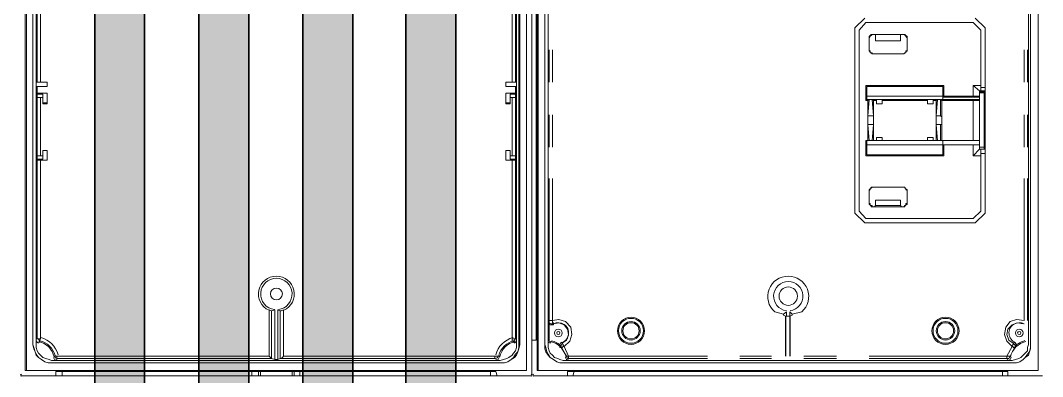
# Model space of a CAD drawing. Header units: millimetres. Extents: x -305 to 1353, y -289 to 1176.
# Drawn here: x 458.6 to 511.5, y 1087.4 to 1105.8 of the extents above; entities that cross this region are included whole.
import ezdxf

# ---------------------------------------------------------------- set-up
doc = ezdxf.new("R2010")
doc.units = ezdxf.units.MM
doc.header["$MEASUREMENT"] = 0
doc.layers.add('PDF_0', color=7, linetype='Continuous')

msp = doc.modelspace()

# ---------------------------------------------------------------- linework, layer by layer
at = {"layer": 'PDF_0', "lineweight": 18}
for points in [[(485.067, 1087.469), (485.067, 1140.369)], [(501.802, 1095.842), (501.802, 1105.445), (502.307, 1105.95), (501.802, 1105.445)], [(502.532, 1104.322), (502.532, 1104.883), (502.532, 1104.94), (502.532, 1104.322), (502.532, 1104.266), (502.588, 1104.266), (502.588, 1104.21), (502.588, 1104.153), (502.644, 1104.153), (502.701, 1104.153), (502.701, 1104.097), (502.757, 1104.097), (502.701, 1104.097), (502.644, 1104.153), (502.588, 1104.153), (502.588, 1104.21), (502.532, 1104.266)], [(504.273, 1105.108), (502.757, 1105.108), (502.813, 1105.108), (502.869, 1105.108), (504.161, 1105.108), (504.217, 1105.108)], [(504.498, 1104.322), (504.498, 1104.94), (504.498, 1104.883)], [(504.273, 1104.097), (504.329, 1104.097), (504.385, 1104.153), (504.441, 1104.153), (504.441, 1104.21), (504.441, 1104.266), (504.498, 1104.266), (504.498, 1104.322), (504.498, 1104.266), (504.441, 1104.21), (504.441, 1104.153), (504.385, 1104.153), (504.329, 1104.097)], [(459.74, 1101.509), (459.74, 1101.565), (459.74, 1102.014), (459.74, 1101.958), (459.74, 1101.902), (459.74, 1101.846)], [(459.74, 1101.846), (459.46, 1101.846), (459.516, 1101.846), (459.572, 1101.846), (459.628, 1101.846)], [(484.225, 1101.846), (483.944, 1101.846), (484.056, 1101.846), (484.113, 1101.846), (484.169, 1101.846)], [(505.845, 1101.514), (505.845, 1101.739), (505.845, 1101.682)], [(503.206, 1099.605), (502.925, 1099.605), (502.701, 1099.605), (502.532, 1099.605), (502.42, 1099.605), (502.42, 1099.548), (502.42, 1099.492), (502.42, 1099.436), (502.42, 1099.38), (506.351, 1099.38), (506.351, 1099.436), (506.351, 1099.492), (506.351, 1099.548), (506.351, 1099.605), (506.238, 1099.605), (506.07, 1099.605), (505.845, 1099.605), (505.565, 1099.605)], [(459.46, 1098.813), (459.74, 1098.813), (459.628, 1098.813), (459.572, 1098.813), (459.516, 1098.813)], [(459.74, 1098.813), (459.74, 1099.094), (459.74, 1098.645), (459.74, 1098.701), (459.74, 1098.757)], [(459.965, 1099.094), (459.965, 1098.588)], [(483.719, 1099.094), (483.944, 1099.094), (483.719, 1099.094), (483.719, 1098.588)], [(483.944, 1099.094), (483.944, 1098.645), (483.944, 1098.701), (483.944, 1098.757), (483.944, 1098.813)], [(483.944, 1098.813), (484.225, 1098.813), (484.169, 1098.813), (484.113, 1098.813), (484.056, 1098.813)], [(459.965, 1098.588), (459.628, 1098.588), (459.572, 1098.588), (459.516, 1098.588), (459.46, 1098.588)], [(484.056, 1098.588), (484.113, 1098.588), (484.169, 1098.588), (484.225, 1098.588), (483.719, 1098.588)], [(502.757, 1097.19), (502.701, 1097.19), (502.644, 1097.19), (502.644, 1097.134), (502.588, 1097.134), (502.588, 1097.078), (502.532, 1097.078), (502.532, 1097.021), (502.532, 1096.965), (502.532, 1097.021), (502.588, 1097.078), (502.588, 1097.134), (502.644, 1097.134), (502.701, 1097.19)], [(504.498, 1096.404), (504.498, 1096.348), (504.441, 1096.348), (504.441, 1096.291), (504.441, 1096.235), (504.385, 1096.235), (504.329, 1096.179), (504.273, 1096.179), (504.217, 1096.179), (504.161, 1096.235), (502.869, 1096.235), (502.813, 1096.179), (502.757, 1096.179), (502.701, 1096.179), (502.701, 1096.235), (502.644, 1096.235), (502.588, 1096.235), (502.588, 1096.291), (502.588, 1096.348), (502.532, 1096.348), (502.532, 1096.404), (502.532, 1096.348), (502.532, 1096.291), (502.588, 1096.291), (502.588, 1096.235), (502.644, 1096.235), (502.644, 1096.179), (502.701, 1096.179), (502.757, 1096.179), (504.273, 1096.179), (504.329, 1096.179), (504.385, 1096.179), (504.385, 1096.235), (504.441, 1096.235), (504.441, 1096.291), (504.498, 1096.291), (504.498, 1096.348), (504.498, 1096.404), (504.498, 1096.965), (504.498, 1097.021), (504.498, 1097.078), (504.441, 1097.078), (504.441, 1097.134), (504.385, 1097.134), (504.385, 1097.19), (504.329, 1097.19), (504.273, 1097.19), (502.757, 1097.19), (504.273, 1097.19), (504.329, 1097.19), (504.385, 1097.19), (504.385, 1097.134), (504.441, 1097.134), (504.441, 1097.078), (504.498, 1097.021), (504.498, 1096.965)], [(485.404, 1087.694), (485.348, 1087.694), (511.293, 1087.694)], [(472.656, 1087.413), (471.028, 1087.413), (471.028, 1087.638), (471.084, 1087.638), (471.196, 1087.638), (471.309, 1087.638), (471.421, 1087.638), (471.533, 1087.638), (471.702, 1087.638), (471.814, 1087.638), (471.983, 1087.638), (472.151, 1087.638), (472.263, 1087.638), (472.376, 1087.638), (472.488, 1087.638), (472.544, 1087.638), (472.6, 1087.638), (472.656, 1087.638)], [(472.039, 1087.638), (471.983, 1087.638), (471.926, 1087.638), (471.87, 1087.638), (471.814, 1087.638), (471.758, 1087.638), (471.702, 1087.638), (471.646, 1087.638), (471.702, 1087.638), (471.758, 1087.638), (471.814, 1087.638), (471.87, 1087.638), (471.926, 1087.638), (471.983, 1087.638)], [(485.123, 1087.413), (511.517, 1087.413)], [(485.123, 1087.413), (511.517, 1087.413)], [(486.92, 1087.413), (486.92, 1087.638), (487.257, 1087.638), (509.439, 1087.638), (509.72, 1087.638), (509.72, 1087.413), (509.72, 1087.638), (509.439, 1087.638), (487.257, 1087.638), (486.92, 1087.638)]]:
    msp.add_lwpolyline(points, close=True, dxfattribs=at)
for points in [[(485.067, 1140.369), (485.067, 1087.469)], [(459.403, 1135.877), (459.403, 1138.741), (459.46, 1138.685), (459.46, 1102.632), (459.403, 1102.632), (459.403, 1102.407), (459.46, 1102.407), (459.46, 1102.07), (459.46, 1102.014), (459.46, 1101.958), (459.46, 1101.902), (459.46, 1101.846), (459.46, 1098.813), (459.46, 1098.757), (459.46, 1098.701), (459.46, 1098.645), (459.46, 1098.588), (459.46, 1089.323), (459.628, 1089.323), (459.572, 1089.266), (459.572, 1089.21), (459.572, 1089.154)], [(484.056, 1102.632), (484.056, 1138.685), (459.628, 1138.685), (459.628, 1102.632)], [(484.056, 1098.588), (484.056, 1089.323), (484.225, 1089.323), (484.225, 1098.588), (484.225, 1098.645), (484.225, 1098.701), (484.225, 1098.757), (484.225, 1098.813), (484.225, 1101.846), (484.225, 1101.902), (484.225, 1101.958), (484.225, 1102.014), (484.225, 1102.07), (484.225, 1102.407), (484.281, 1102.407), (484.281, 1102.632), (484.225, 1102.632), (484.225, 1138.685), (484.281, 1138.741), (484.281, 1135.877)], [(458.842, 1138.292), (458.842, 1087.694)], [(458.898, 1138.46), (458.898, 1087.694)], [(484.786, 1138.46), (484.786, 1087.694), (484.786, 1138.292)], [(485.348, 1138.292), (485.348, 1087.694)], [(485.404, 1138.46), (485.404, 1087.694)], [(511.293, 1138.292), (511.293, 1087.694), (511.293, 1138.46)], [(484.393, 1135.989), (484.281, 1135.877), (484.281, 1089.042), (484.281, 1088.873), (484.225, 1088.705), (484.113, 1088.593), (484.056, 1088.48), (483.888, 1088.368), (483.776, 1088.312), (483.607, 1088.256), (483.439, 1088.199), (460.19, 1088.199), (460.077, 1088.256), (459.909, 1088.312), (459.74, 1088.368), (459.628, 1088.48), (459.516, 1088.593), (459.46, 1088.705), (459.403, 1088.873), (459.403, 1089.042), (459.403, 1135.877), (459.235, 1135.989), (459.235, 1089.042), (459.235, 1135.989)], [(484.393, 1089.042), (484.393, 1135.989), (484.449, 1135.989), (484.449, 1089.042), (484.393, 1089.042), (484.393, 1088.873), (484.337, 1088.649), (484.225, 1088.536), (484.113, 1088.368), (484, 1088.256), (483.832, 1088.143), (483.663, 1088.087), (483.439, 1088.087), (483.495, 1088.087), (483.663, 1088.087), (483.832, 1088.143), (484, 1088.256), (484.169, 1088.368), (484.281, 1088.48), (484.337, 1088.649), (484.393, 1088.817), (484.449, 1089.042)], [(485.741, 1135.989), (485.741, 1089.042), (485.797, 1088.873), (485.853, 1088.649), (485.91, 1088.536), (486.022, 1088.368), (486.19, 1088.256), (486.359, 1088.143), (486.527, 1088.087), (486.696, 1088.087), (509.945, 1088.087), (510.169, 1088.087), (510.338, 1088.143), (510.506, 1088.256), (510.619, 1088.368), (510.731, 1088.536), (510.843, 1088.649), (510.899, 1088.873), (510.899, 1089.042), (510.899, 1135.989)], [(485.741, 1135.989), (485.741, 1089.042), (485.741, 1088.817), (485.797, 1088.649), (485.91, 1088.48), (486.022, 1088.368), (486.19, 1088.256), (486.359, 1088.143), (486.527, 1088.087), (486.696, 1088.087), (509.945, 1088.087), (510.169, 1088.087), (510.338, 1088.143), (510.506, 1088.256), (510.619, 1088.368), (510.787, 1088.48), (510.843, 1088.649), (510.899, 1088.817), (510.899, 1089.042), (510.899, 1135.989)], [(510.787, 1135.877), (510.787, 1089.042), (510.731, 1088.873), (510.731, 1088.705), (510.619, 1088.593), (510.506, 1088.48), (510.394, 1088.368), (510.282, 1088.312), (510.113, 1088.256), (509.945, 1088.199), (486.696, 1088.199), (486.527, 1088.256), (486.415, 1088.312), (486.247, 1088.368), (486.134, 1088.48), (486.022, 1088.593), (485.966, 1088.705), (485.91, 1088.873), (485.91, 1089.042), (485.91, 1135.877)], [(485.067, 1106.619), (485.292, 1106.563), (485.292, 1089.266), (485.067, 1089.266), (485.292, 1089.266), (485.292, 1106.563), (485.292, 1106.9), (485.292, 1112.066), (485.067, 1112.066), (485.292, 1112.066), (485.292, 1106.9), (485.067, 1106.9)], [(502.027, 1105.333), (502.364, 1105.726), (502.027, 1105.333)], [(502.364, 1105.726), (507.923, 1105.726), (502.364, 1105.726)], [(507.923, 1105.726), (508.316, 1105.333), (507.923, 1105.726)], [(508.035, 1105.95), (508.541, 1105.445), (508.035, 1105.95)], [(502.027, 1095.954), (502.027, 1105.333), (502.027, 1095.954)], [(508.316, 1102.356), (508.316, 1105.333), (508.316, 1102.469), (508.316, 1102.412), (508.316, 1102.356), (508.316, 1102.3), (508.316, 1102.244), (508.316, 1102.188), (508.316, 1102.244), (508.316, 1102.3), (508.316, 1102.356), (508.541, 1102.356)], [(508.485, 1099.155), (508.541, 1099.155), (508.541, 1099.099), (508.541, 1099.043), (508.541, 1098.987), (508.541, 1098.931), (508.541, 1095.842), (508.541, 1105.445), (508.541, 1102.356), (508.541, 1102.3), (508.541, 1102.244), (508.541, 1102.188), (508.485, 1102.132)], [(502.532, 1104.94), (502.532, 1104.996), (502.588, 1105.052), (502.644, 1105.108), (502.701, 1105.108), (502.757, 1105.108), (502.701, 1105.108), (502.644, 1105.052), (502.588, 1105.052), (502.588, 1104.996), (502.532, 1104.94), (502.532, 1104.883)], [(504.161, 1105.108), (504.161, 1104.771), (502.869, 1104.771), (502.869, 1105.108)], [(504.498, 1104.883), (504.498, 1104.94), (504.441, 1104.996), (504.441, 1105.052), (504.385, 1105.052), (504.385, 1105.108), (504.329, 1105.108), (504.273, 1105.108), (504.329, 1105.108), (504.385, 1105.108), (504.441, 1105.052), (504.498, 1104.996), (504.498, 1104.94)], [(502.757, 1104.097), (504.273, 1104.097), (502.757, 1104.097)], [(459.403, 1102.632), (459.965, 1102.632), (459.628, 1102.632), (459.572, 1102.632), (459.516, 1102.632), (459.46, 1102.632)], [(459.965, 1102.632), (459.965, 1102.407), (459.965, 1102.632)], [(484.281, 1102.632), (483.719, 1102.632), (483.719, 1102.407), (484.281, 1102.407)], [(484.225, 1102.632), (484.169, 1102.632), (484.113, 1102.632), (484.056, 1102.632), (483.719, 1102.632), (483.719, 1102.407), (484.225, 1102.407)], [(459.403, 1102.407), (459.965, 1102.407), (459.46, 1102.407)], [(459.965, 1102.07), (459.46, 1102.07), (459.965, 1102.07)], [(459.46, 1102.014), (459.74, 1102.014)], [(459.74, 1101.565), (459.965, 1101.565), (459.965, 1102.07), (459.965, 1101.509), (459.965, 1101.565)], [(459.965, 1102.407), (459.965, 1102.407)], [(483.719, 1101.565), (483.719, 1101.509), (483.719, 1102.07), (484.225, 1102.07), (483.719, 1102.07), (483.719, 1101.565), (483.944, 1101.565), (483.944, 1102.014), (484.225, 1102.014)], [(483.719, 1102.07), (483.719, 1102.07)], [(483.944, 1102.014), (483.944, 1101.958), (483.944, 1101.902), (483.944, 1101.846), (483.944, 1101.509)], [(502.364, 1102.019), (502.364, 1102.469), (506.407, 1102.469), (506.407, 1102.019)], [(508.26, 1101.739), (506.351, 1101.739), (506.351, 1101.851), (506.407, 1101.907), (506.407, 1102.019), (506.351, 1102.019), (506.351, 1102.076), (506.351, 1102.412), (502.42, 1102.412), (502.42, 1102.076), (502.42, 1102.019), (502.364, 1102.019), (502.364, 1101.682), (502.42, 1101.739)], [(506.351, 1101.907), (506.351, 1102.412), (502.42, 1102.412), (502.42, 1101.907), (502.42, 1101.851), (502.42, 1101.795), (502.42, 1101.739), (502.532, 1101.739), (502.701, 1101.739), (502.925, 1101.739), (503.206, 1101.739), (505.565, 1101.739), (505.845, 1101.739), (506.07, 1101.739), (506.238, 1101.739), (506.351, 1101.739), (506.351, 1101.795), (506.351, 1101.851), (506.351, 1101.907), (502.42, 1101.907)], [(508.541, 1102.188), (508.316, 1102.188), (508.26, 1102.188), (507.923, 1102.469), (507.923, 1101.907)], [(507.923, 1102.469), (508.316, 1102.469)], [(508.26, 1102.132), (508.485, 1102.132), (508.485, 1102.076), (508.26, 1102.076), (508.26, 1102.132), (508.26, 1102.188), (508.26, 1101.907), (508.26, 1101.851), (508.26, 1101.739), (508.26, 1101.682), (508.26, 1099.605), (508.26, 1099.38), (508.26, 1099.155), (508.26, 1099.268), (508.26, 1102.076)], [(508.26, 1099.268), (508.485, 1099.268), (508.485, 1102.076)], [(459.628, 1101.846), (459.628, 1098.813)], [(459.74, 1101.509), (459.965, 1101.509)], [(483.944, 1101.565), (483.944, 1101.509), (483.719, 1101.509)], [(484.056, 1098.813), (484.056, 1101.846)], [(502.476, 1101.682), (502.476, 1099.605), (502.532, 1099.605), (502.476, 1100.447), (502.476, 1100.503), (502.476, 1100.559), (502.476, 1100.615), (502.476, 1100.672), (502.476, 1100.728), (502.476, 1100.784), (502.476, 1100.84), (502.476, 1100.896), (502.532, 1101.739), (502.476, 1101.682), (502.364, 1101.682)], [(502.476, 1100.896), (502.757, 1100.896), (502.701, 1101.739), (502.757, 1101.682), (502.925, 1101.682), (502.925, 1101.739), (502.925, 1101.514), (503.206, 1101.514), (503.206, 1101.739), (503.206, 1101.682), (505.565, 1101.682), (505.565, 1101.739), (505.565, 1101.514), (505.845, 1101.514)], [(502.757, 1099.605), (502.757, 1101.682)], [(502.925, 1101.514), (502.925, 1101.682)], [(503.206, 1101.682), (503.206, 1101.514)], [(505.565, 1101.514), (505.565, 1101.682)], [(506.014, 1100.447), (506.014, 1100.503), (506.014, 1100.559), (506.014, 1100.615), (506.014, 1100.672), (506.014, 1100.728), (506.014, 1100.784), (506.014, 1100.84), (506.014, 1100.896), (506.07, 1101.739), (506.014, 1101.682), (505.845, 1101.682)], [(508.26, 1101.682), (508.204, 1101.682), (508.148, 1101.682), (508.092, 1101.682), (508.035, 1101.682), (507.979, 1101.682), (507.923, 1101.682), (506.295, 1101.682), (506.238, 1101.739), (506.238, 1100.896), (506.014, 1100.896)], [(506.014, 1099.605), (506.014, 1101.682)], [(506.295, 1101.682), (506.295, 1099.605)], [(506.351, 1101.851), (508.26, 1101.851)], [(506.407, 1101.907), (507.923, 1101.907), (507.979, 1101.907), (508.035, 1101.907), (508.092, 1101.907), (508.148, 1101.907), (508.204, 1101.907), (508.26, 1101.907)], [(507.923, 1099.605), (507.923, 1101.682)], [(502.476, 1100.447), (502.757, 1100.447), (502.701, 1099.605), (502.757, 1099.605), (502.925, 1099.605), (502.925, 1099.773), (503.206, 1099.773), (503.206, 1099.605), (505.565, 1099.605), (505.565, 1099.773)], [(502.757, 1100.896), (502.757, 1100.84), (502.757, 1100.784), (502.757, 1100.728), (502.757, 1100.672), (502.757, 1100.615), (502.757, 1100.559), (502.757, 1100.503), (502.757, 1100.447)], [(505.845, 1099.605), (506.014, 1099.605), (506.07, 1099.605), (506.014, 1100.447), (506.238, 1100.447), (506.238, 1099.605), (506.295, 1099.605), (507.923, 1099.605), (507.979, 1099.605), (508.035, 1099.605), (508.092, 1099.605), (508.148, 1099.605), (508.204, 1099.605), (508.26, 1099.605), (506.351, 1099.605), (506.351, 1099.38), (506.351, 1098.875), (506.351, 1099.212), (506.351, 1099.268), (506.407, 1099.324), (506.407, 1099.38)], [(506.238, 1100.896), (506.295, 1100.84), (506.295, 1100.784), (506.295, 1100.728), (506.295, 1100.672), (506.295, 1100.615), (506.295, 1100.559), (506.295, 1100.503), (506.295, 1100.447), (506.238, 1100.447)], [(502.42, 1099.605), (502.364, 1099.605), (502.364, 1099.324), (502.42, 1099.268), (502.42, 1099.212), (502.42, 1098.875), (502.42, 1099.38)], [(502.364, 1099.605), (502.476, 1099.605)], [(506.407, 1099.324), (506.407, 1098.818), (502.364, 1098.818), (502.364, 1099.324)], [(502.925, 1099.605), (502.925, 1099.773)], [(503.206, 1099.773), (503.206, 1099.605)], [(503.206, 1099.605), (503.206, 1099.605)], [(505.565, 1099.605), (505.565, 1099.773), (505.845, 1099.773), (505.845, 1099.605), (505.845, 1099.773)], [(506.351, 1099.38), (508.26, 1099.38)], [(507.923, 1098.818), (507.923, 1099.38)], [(459.74, 1099.094), (459.965, 1099.094), (459.74, 1099.094)], [(506.351, 1098.875), (502.42, 1098.875), (506.351, 1098.875)], [(508.316, 1098.818), (507.923, 1098.818), (508.26, 1099.155)], [(508.485, 1099.268), (508.485, 1099.155), (508.26, 1099.155), (508.316, 1099.155), (508.541, 1099.155)], [(508.541, 1098.931), (508.316, 1098.931), (508.316, 1098.987), (508.316, 1099.043), (508.316, 1099.099), (508.316, 1099.155), (508.316, 1099.099), (508.316, 1099.043), (508.316, 1098.987), (508.316, 1098.931), (508.316, 1098.875), (508.316, 1098.818), (508.316, 1095.954), (508.316, 1098.931)], [(459.74, 1098.645), (459.46, 1098.645)], [(459.628, 1098.588), (459.628, 1089.323)], [(484.225, 1098.645), (483.944, 1098.645)], [(502.532, 1096.404), (502.532, 1096.965), (502.532, 1096.404)], [(502.869, 1096.235), (502.869, 1096.516), (504.161, 1096.516), (504.161, 1096.235)], [(502.307, 1095.337), (501.802, 1095.842), (502.307, 1095.337)], [(502.364, 1095.561), (502.027, 1095.954), (502.364, 1095.561)], [(508.316, 1095.954), (507.923, 1095.561), (508.316, 1095.954)], [(508.541, 1095.842), (508.035, 1095.337), (508.541, 1095.842)], [(502.307, 1095.337), (508.035, 1095.337), (502.307, 1095.337)], [(502.364, 1095.561), (507.923, 1095.561), (502.364, 1095.561)], [(471.589, 1090.783), (471.477, 1090.839), (471.477, 1088.424), (471.533, 1088.368), (471.589, 1088.312), (471.589, 1090.783), (471.758, 1090.839), (471.758, 1088.256)], [(471.926, 1088.256), (471.926, 1090.839), (472.039, 1090.783), (472.039, 1088.312), (472.095, 1088.312), (472.151, 1088.368), (472.207, 1088.424), (472.207, 1090.839), (472.095, 1090.783), (472.039, 1090.783)], [(498.096, 1090.614), (497.646, 1090.726)], [(498.264, 1090.502), (498.264, 1090.726), (498.096, 1090.614), (498.096, 1090.558), (498.208, 1090.502), (498.433, 1090.502), (498.545, 1090.558), (498.545, 1090.614), (498.433, 1090.726), (498.433, 1090.502), (498.264, 1090.502), (498.208, 1090.502)], [(498.096, 1090.614), (498.096, 1090.614)], [(498.545, 1090.614), (499.05, 1090.726)], [(486.078, 1089.154), (485.966, 1089.21), (485.966, 1089.323), (485.966, 1090.165), (486.022, 1090.053), (486.19, 1090.053)], [(460.302, 1088.368), (460.358, 1088.256), (460.47, 1088.199), (460.19, 1088.199), (460.077, 1088.256), (459.909, 1088.312), (459.74, 1088.368), (459.628, 1088.48), (459.516, 1088.593), (459.46, 1088.705), (459.403, 1088.873), (459.403, 1089.042), (459.403, 1089.266), (459.46, 1089.154), (459.516, 1089.098)], [(484.169, 1089.098), (484.225, 1089.154), (484.281, 1089.266), (484.281, 1089.042), (484.281, 1088.873), (484.225, 1088.705), (484.113, 1088.593), (484.056, 1088.48), (483.888, 1088.368), (483.776, 1088.312), (483.607, 1088.256), (483.439, 1088.199), (483.214, 1088.199), (483.326, 1088.256), (483.382, 1088.368)], [(484.056, 1089.323), (484.056, 1089.266), (484.056, 1089.21), (484.113, 1089.21), (484.113, 1089.154)], [(486.808, 1088.368), (486.864, 1088.256), (486.92, 1088.199), (486.696, 1088.199), (486.527, 1088.256), (486.415, 1088.312), (486.247, 1088.368), (486.134, 1088.48), (486.022, 1088.593), (485.966, 1088.705), (485.91, 1088.873), (485.91, 1089.042), (485.91, 1089.266), (485.91, 1089.154), (486.022, 1089.098)], [(483.495, 1088.087), (460.19, 1088.087), (460.021, 1088.087), (459.853, 1088.143), (459.684, 1088.256), (459.516, 1088.368), (459.403, 1088.536), (459.347, 1088.649), (459.291, 1088.873), (459.235, 1089.042), (459.291, 1088.817), (459.347, 1088.649), (459.403, 1088.48), (459.516, 1088.368), (459.684, 1088.256), (459.853, 1088.143), (460.021, 1088.087), (460.19, 1088.087), (483.439, 1088.087)], [(485.741, 1089.042), (485.741, 1089.042)], [(486.583, 1089.154), (486.527, 1089.042), (486.527, 1088.873)], [(510.787, 1089.042), (510.731, 1088.873), (510.731, 1088.705), (510.619, 1088.593), (510.506, 1088.48), (510.394, 1088.368), (510.282, 1088.312), (510.113, 1088.256), (509.945, 1088.199), (509.72, 1088.199), (509.833, 1088.256), (509.889, 1088.368)], [(510.057, 1089.154), (510.169, 1089.042), (510.113, 1088.873)], [(472.207, 1088.424), (483.158, 1088.424)], [(472.656, 1087.638), (472.769, 1087.694), (472.825, 1087.694), (472.881, 1087.694), (472.937, 1087.694), (472.993, 1087.694), (473.05, 1087.694), (484.786, 1087.694), (458.898, 1087.694), (458.842, 1087.694), (470.579, 1087.694), (470.635, 1087.694), (470.691, 1087.694), (470.747, 1087.694), (470.803, 1087.694), (470.859, 1087.694), (470.916, 1087.694), (471.028, 1087.638)], [(470.579, 1087.694), (470.579, 1087.413), (470.916, 1087.413)], [(470.916, 1087.694), (470.916, 1087.413), (471.028, 1087.413)], [(472.769, 1087.694), (472.769, 1087.413), (472.656, 1087.413)], [(473.05, 1087.694), (473.05, 1087.413), (472.769, 1087.413)], [(486.696, 1088.087), (486.696, 1088.087)], [(509.945, 1088.087), (509.945, 1088.087)], [(470.579, 1087.413), (458.617, 1087.413), (485.011, 1087.413), (473.05, 1087.413)], [(460.414, 1087.413), (460.414, 1087.638), (460.751, 1087.638), (460.751, 1087.413)], [(482.933, 1087.638), (460.751, 1087.638)], [(482.933, 1087.413), (482.933, 1087.638), (483.214, 1087.638), (483.27, 1087.413)], [(485.123, 1087.413), (511.517, 1087.413)], [(509.72, 1087.413), (509.72, 1087.638), (509.439, 1087.638), (487.257, 1087.638), (486.92, 1087.638), (486.92, 1087.413)]]:
    msp.add_lwpolyline(points, dxfattribs=at)
at = {"layer": 'PDF_0', "lineweight": 25}
for points in [[(465.019, 1025.023), (465.019, 1130.767), (462.436, 1130.767), (462.436, 1025.023)], [(465.019, 1130.767), (465.019, 1025.023), (462.436, 1025.023), (462.436, 1130.767)], [(470.41, 1025.023), (470.41, 1130.767), (467.827, 1130.767), (467.827, 1025.023)], [(470.41, 1130.767), (470.41, 1025.023), (467.827, 1025.023), (467.827, 1130.767)], [(475.801, 1025.023), (475.801, 1130.767), (473.218, 1130.767), (473.218, 1025.023)], [(475.801, 1130.767), (475.801, 1025.023), (473.218, 1025.023), (473.218, 1130.767)], [(481.136, 1025.023), (481.136, 1130.767), (478.553, 1130.767), (478.553, 1025.023)], [(481.136, 1130.767), (481.136, 1025.023), (478.553, 1025.023), (478.553, 1130.767)]]:
    msp.add_lwpolyline(points, close=True, dxfattribs=at)
at = {"layer": 'PDF_0', "lineweight": 0}
for points in [[(485.966, 1102.632), (485.966, 1104.317)], [(486.134, 1104.317), (486.134, 1102.632)], [(510.563, 1102.632), (510.563, 1104.317)], [(510.731, 1104.317), (510.731, 1102.632)], [(485.966, 1099.262), (485.966, 1100.947)], [(486.134, 1100.947), (486.134, 1099.262)], [(510.563, 1099.262), (510.563, 1100.947)], [(510.731, 1100.947), (510.731, 1099.262)], [(485.966, 1090.165), (485.966, 1090.277), (485.966, 1097.634)], [(486.134, 1097.634), (486.134, 1090.277), (485.966, 1090.277), (485.966, 1090.165), (486.078, 1090.109), (486.19, 1090.109), (486.19, 1090.053)], [(502.532, 1088.424), (509.664, 1088.424), (509.664, 1088.312), (509.776, 1088.312), (509.833, 1088.424), (509.776, 1088.424), (509.72, 1088.424), (509.664, 1088.424), (509.945, 1088.929), (509.945, 1088.986), (510.001, 1089.042), (510.001, 1089.098), (510.113, 1088.986), (510.057, 1088.873), (510.001, 1088.873), (510.001, 1088.929), (509.945, 1088.929), (509.664, 1089.21), (509.552, 1089.547), (509.608, 1089.94), (509.833, 1090.221), (510.169, 1090.333), (510.563, 1090.277), (510.563, 1097.634)], [(510.731, 1097.634), (510.731, 1090.277)], [(486.583, 1089.154), (486.64, 1089.098), (486.864, 1089.266), (486.977, 1089.547), (486.92, 1089.828), (486.752, 1090.053), (486.471, 1090.165), (486.19, 1090.109), (486.19, 1090.165), (486.134, 1090.165), (486.134, 1090.221), (486.134, 1090.277), (486.471, 1090.333), (486.808, 1090.221), (487.089, 1089.94), (487.145, 1089.547), (487.033, 1089.21), (486.752, 1088.929), (486.696, 1088.986), (486.696, 1089.042), (486.64, 1089.098), (486.583, 1088.986), (486.583, 1088.873), (486.64, 1088.873), (486.696, 1088.929), (486.752, 1088.929), (486.977, 1088.424), (494.165, 1088.424)], [(510.506, 1090.109), (510.226, 1090.165), (509.945, 1090.053), (509.72, 1089.828), (509.664, 1089.547), (509.776, 1089.266), (510.001, 1089.098), (510.057, 1089.154)], [(485.91, 1089.266), (485.966, 1089.323)], [(485.91, 1089.042), (485.91, 1089.042)], [(486.078, 1089.154), (486.022, 1089.154), (486.022, 1089.098)], [(486.808, 1088.368), (486.864, 1088.424), (486.92, 1088.312), (486.977, 1088.312), (486.977, 1088.424), (486.92, 1088.424), (486.864, 1088.424), (486.583, 1088.873), (486.527, 1088.873)], [(510.113, 1088.873), (510.057, 1088.873), (509.833, 1088.424), (509.889, 1088.368)], [(486.92, 1088.199), (486.977, 1088.312), (494.165, 1088.312)], [(495.849, 1088.424), (497.478, 1088.424)], [(497.478, 1088.312), (495.849, 1088.312)], [(499.163, 1088.424), (500.847, 1088.424)], [(500.847, 1088.312), (499.163, 1088.312)], [(502.532, 1088.312), (509.664, 1088.312), (509.72, 1088.199)], [(486.696, 1088.199), (486.696, 1088.199)], [(509.945, 1088.199), (509.945, 1088.199)], [(487.257, 1087.638), (487.201, 1087.413)], [(509.439, 1087.413), (509.439, 1087.638)]]:
    msp.add_lwpolyline(points, dxfattribs=at)
at = {"layer": 'PDF_0', "lineweight": 25}
for points in [[(498.208, 1090.502), (498.208, 1088.424)], [(498.433, 1090.502), (498.433, 1088.424)]]:
    msp.add_lwpolyline(points, dxfattribs=at)
at = {"layer": 'PDF_0', "lineweight": 18}
for points in [[(484.283, 1089.304, 0.004866), (484.219, 1089.354, -0.340386), (484.12, 1089.215)], [(459.599, 1089.23, -0.269934), (460.387, 1088.459, -0.00652), (460.334, 1088.394, 0.292531), (459.542, 1089.186)], [(484.198, 1089.186, 0.292494), (483.407, 1088.394, -0.006164), (483.353, 1088.459, -0.269961), (484.142, 1089.23)], [(460.47, 1088.424), (460.414, 1088.424), (460.358, 1088.424, 0.340386), (460.498, 1088.312, -0.005187), (460.452, 1088.253)], [(483.233, 1088.253, -0.005508), (483.186, 1088.312, 0.340536), (483.326, 1088.424), (483.27, 1088.424), (483.214, 1088.424), (483.158, 1088.424), (483.158, 1088.312), (472.039, 1088.312), (471.926, 1088.256), (471.758, 1088.256), (471.589, 1088.312), (460.47, 1088.312), (460.47, 1088.424), (471.477, 1088.424)], [(458.589, 1087.469, 0.414), (458.617, 1087.497, 0.414), (458.645, 1087.469)], [(458.645, 1087.413, 0.414), (458.617, 1087.385, 0.414), (458.589, 1087.413)]]:
    msp.add_lwpolyline(points, format="xyb", dxfattribs=at)
at = {"layer": 'PDF_0', "color": 31, "lineweight": 0, "true_color": 0xfdcc66}
for points in [[(465.019, 1088.087), (462.436, 1088.087), (465.019, 1088.087)], [(465.019, 1087.694), (462.436, 1087.694), (465.019, 1087.694)], [(470.41, 1088.087), (467.827, 1088.087), (470.41, 1088.087)], [(475.801, 1088.087), (473.218, 1088.087), (475.801, 1088.087)], [(475.801, 1087.694), (473.218, 1087.694), (475.801, 1087.694)], [(481.249, 1088.087), (478.609, 1088.087), (481.249, 1088.087)], [(481.249, 1087.694), (478.609, 1087.694), (481.249, 1087.694)]]:
    msp.add_lwpolyline(points, dxfattribs=at)
at = {"layer": 'PDF_0', "lineweight": 0}
for points in [[(487.201, 1087.413), (487.257, 1087.638)], [(509.439, 1087.638), (509.439, 1087.413)]]:
    msp.add_lwpolyline(points, close=True, dxfattribs=at)
at = {"layer": 'PDF_0', "lineweight": 18}
for centre, radius in [((471.842, 1091.653), 0.309), ((471.842, 1091.653), 0.309), ((498.348, 1091.541), 0.477), ((498.348, 1091.541), 0.477), ((490.206, 1089.744), 0.702), ((490.206, 1089.744), 0.646), ((506.491, 1089.744), 0.702), ((506.491, 1089.744), 0.646), ((486.443, 1089.631), 0.197), ((490.206, 1089.744), 0.477), ((490.206, 1089.744), 0.421), ((506.491, 1089.744), 0.477), ((506.491, 1089.744), 0.421), ((510.31, 1089.631), 0.197), ((486.443, 1089.631), 0.0843), ((510.31, 1089.631), 0.0843)]:
    msp.add_circle(centre, radius, dxfattribs=at)
for centre, radius, start, end in [((471.842, 1091.653), 0.927, 294.2393, 245.7607), ((471.842, 1091.653), 0.814, 277.2504, 262.7496), ((498.348, 1091.541), 0.758, 277.0895, 262.9084), ((486.443, 1089.631), 0.534, 292.0744, 118.2289), ((510.31, 1089.632), 0.533, 61.7682, 247.9398), ((462.108, 1085.928), 4.327, 127.639, 128.724), ((459.656, 1089.351), 0.14, 179.9987, 255.2209), ((459.319, 1088.171), 1.263, 14.7919, 75.2188), ((484.421, 1088.171), 1.264, 104.7875, 165.2125), ((461.668, 1086.828), 3.131, 131.1972, 132.6099), ((482.265, 1087.098), 2.786, 47.3181, 48.9112), ((485.825, 1088.171), 1.039, 12.3944, 77.6178), ((485.825, 1088.171), 1.095, 45.1249, 75.8326), ((510.871, 1088.171), 1.039, 102.3922, 167.6078), ((510.871, 1088.172), 1.095, 104.1704, 134.8873), ((485.039, 1087.497), 0.0281, 270.0209, 359.9791), ((485.039, 1087.385), 0.0281, 0.0209, 89.9791), ((485.151, 1087.497), 0.0281, 180.0209, 269.9791), ((485.151, 1087.385), 0.0281, 90.0209, 179.9791)]:
    msp.add_arc(centre, radius, start, end, dxfattribs=at)
at = {"layer": 'PDF_0', "lineweight": 0}
msp.add_arc((498.348, 1091.52), 1.06, 311.4845, 228.5155, dxfattribs=at)
at = {"layer": 'PDF_0', "color": 31, "true_color": 0xfdcc66, "transparency": 33554559}
for points in [[(465.019, 1112.515), (462.436, 1112.515), (465.019, 1088.424)], [(462.436, 1112.515), (465.019, 1088.424), (462.436, 1088.424)], [(470.41, 1112.515), (467.827, 1112.515), (470.41, 1088.424)], [(467.827, 1112.515), (470.41, 1088.424), (467.827, 1088.424)], [(475.801, 1112.515), (473.218, 1112.515), (475.801, 1088.424)], [(473.218, 1112.515), (475.801, 1088.424), (473.218, 1088.424)], [(481.136, 1112.516), (478.553, 1112.516), (481.136, 1088.424)], [(478.553, 1112.516), (481.136, 1088.424), (478.553, 1088.424)], [(465.019, 1088.424), (462.436, 1088.424), (465.019, 1088.312)], [(462.436, 1088.424), (465.019, 1088.312), (462.436, 1088.312)], [(465.019, 1088.312), (462.436, 1088.312), (465.019, 1088.199)], [(462.436, 1088.312), (465.019, 1088.199), (462.436, 1088.199)], [(470.41, 1088.424), (467.827, 1088.424), (470.41, 1088.312)], [(467.827, 1088.424), (470.41, 1088.312), (467.827, 1088.312)], [(470.41, 1088.312), (467.827, 1088.312), (470.41, 1088.256)], [(467.827, 1088.312), (470.41, 1088.256), (467.827, 1088.256)], [(470.41, 1088.256), (467.827, 1088.256), (470.41, 1088.087)], [(467.827, 1088.256), (470.41, 1088.087), (467.827, 1088.087)], [(475.801, 1088.424), (473.218, 1088.424), (475.801, 1088.312)], [(473.218, 1088.424), (475.801, 1088.312), (473.218, 1088.312)], [(475.801, 1088.312), (473.218, 1088.312), (475.801, 1088.199)], [(473.218, 1088.312), (475.801, 1088.199), (473.218, 1088.199)], [(481.136, 1088.424), (478.553, 1088.424), (481.136, 1088.312)], [(478.553, 1088.424), (481.136, 1088.312), (478.553, 1088.312)], [(481.136, 1088.312), (478.553, 1088.312), (481.136, 1088.199)], [(478.553, 1088.312), (481.136, 1088.199), (478.553, 1088.199)], [(465.019, 1088.199), (462.436, 1088.199), (465.019, 1088.087)], [(462.436, 1088.199), (465.019, 1088.087), (462.436, 1088.087)], [(462.436, 1088.087), (465.019, 1088.087), (465.019, 1088.087)], [(465.019, 1088.087), (462.436, 1088.087), (465.019, 1087.694)], [(462.436, 1088.087), (465.019, 1087.694), (462.436, 1087.694)], [(462.436, 1087.694), (465.019, 1087.694), (465.019, 1087.694)], [(465.019, 1087.694), (462.436, 1087.694), (465.019, 1087.638)], [(462.436, 1087.694), (465.019, 1087.638), (462.436, 1087.638)], [(467.827, 1088.087), (470.41, 1088.087), (470.41, 1088.087)], [(470.41, 1088.087), (467.827, 1088.087), (470.41, 1087.75)], [(467.827, 1088.087), (470.41, 1087.75), (467.827, 1087.75)], [(470.41, 1087.75), (467.827, 1087.75), (470.41, 1087.694)], [(467.827, 1087.75), (470.41, 1087.694), (467.827, 1087.694)], [(470.41, 1087.694), (467.827, 1087.694), (470.41, 1087.638)], [(467.827, 1087.694), (470.41, 1087.638), (467.827, 1087.638)], [(475.801, 1088.199), (473.218, 1088.199), (475.801, 1088.087)], [(473.218, 1088.199), (475.801, 1088.087), (473.218, 1088.087)], [(473.218, 1088.087), (475.801, 1088.087), (475.801, 1088.087)], [(475.801, 1088.087), (473.218, 1088.087), (475.801, 1087.694)], [(473.218, 1088.087), (475.801, 1087.694), (473.218, 1087.694)], [(473.218, 1087.694), (475.801, 1087.694), (475.801, 1087.694)], [(475.801, 1087.694), (473.218, 1087.694), (475.801, 1087.638)], [(473.218, 1087.694), (475.801, 1087.638), (473.218, 1087.638)], [(481.136, 1088.199), (478.553, 1088.199), (481.136, 1088.087)], [(478.553, 1088.199), (481.136, 1088.087), (478.553, 1088.087)], [(481.136, 1088.087), (478.553, 1088.087), (481.136, 1087.694)], [(478.553, 1088.087), (481.136, 1087.694), (478.553, 1087.694)], [(481.136, 1087.694), (478.553, 1087.694), (481.136, 1087.638)], [(478.553, 1087.694), (481.136, 1087.638), (478.553, 1087.638)], [(478.609, 1088.087), (481.249, 1088.087), (481.249, 1088.087)], [(478.609, 1087.694), (481.249, 1087.694), (481.249, 1087.694)], [(465.019, 1087.638), (462.436, 1087.638), (465.019, 1087.413)], [(462.436, 1087.638), (465.019, 1087.413), (462.436, 1087.413)], [(465.019, 1087.413), (462.436, 1087.413), (465.019, 1085.897)], [(462.436, 1087.413), (465.019, 1085.897), (462.436, 1085.897)], [(470.41, 1087.638), (467.827, 1087.638), (470.41, 1087.413)], [(467.827, 1087.638), (470.41, 1087.413), (467.827, 1087.413)], [(470.41, 1087.413), (467.827, 1087.413), (470.41, 1085.897)], [(467.827, 1087.413), (470.41, 1085.897), (467.827, 1085.897)], [(475.801, 1087.638), (473.218, 1087.638), (475.801, 1087.413)], [(473.218, 1087.638), (475.801, 1087.413), (473.218, 1087.413)], [(475.801, 1087.413), (473.218, 1087.413), (475.801, 1085.897)], [(473.218, 1087.413), (475.801, 1085.897), (473.218, 1085.897)], [(481.136, 1087.638), (478.553, 1087.638), (481.136, 1087.413)], [(478.553, 1087.638), (481.136, 1087.413), (478.553, 1087.413)], [(481.136, 1087.413), (478.553, 1087.413), (481.136, 1085.897)], [(478.553, 1087.413), (481.136, 1085.897), (478.553, 1085.897)]]:
    msp.add_solid(points, dxfattribs=at)

doc.saveas('drawing.dxf')
